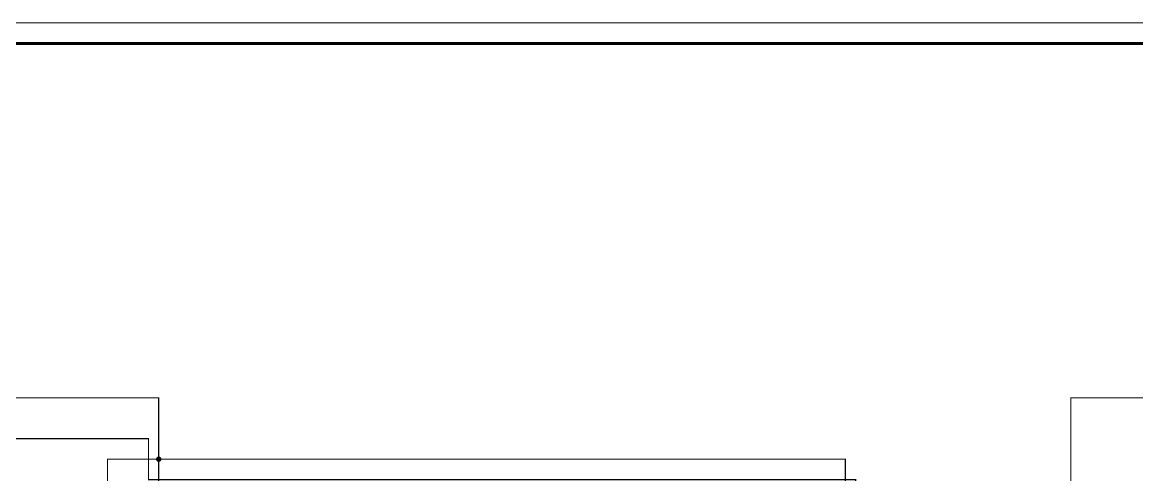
# Model space of a CAD drawing. Header units: millimetres. Extents: x 0 to 841, y 0 to 594.
# Drawn here: x 271.7 to 543.6, y 483.7 to 594.1 of the extents above; entities that cross this region are included whole.
import ezdxf

# ---------------------------------------------------------------- set-up
doc = ezdxf.new("R2010")
doc.units = ezdxf.units.MM
doc.layers.add('Sheet', color=255, linetype='Continuous')

msp = doc.modelspace()

# ---------------------------------------------------------------- linework, layer by layer
at = {"layer": 'Sheet'}
for points, const_width in [([(0.04, 594), (841, 594)], 0.3), ([(20.03, 588.97), (836.01, 588.97)], 0.749), ([(250.02, 502.48), (305.02, 502.48), (305.02, 487.5), (472.51, 487.5), (472.51, 379.99), (455.02, 379.99)], 0.3), ([(560.01, 502.48), (527.51, 502.48), (527.51, 369.99), (455.02, 369.99)], 0.3), ([(250.02, 492.48), (302.51, 492.48), (302.51, 482.49), (475.01, 482.49), (475.01, 375), (455.02, 375)], 0.3), ([(250.01, 404.99), (292.51, 404.99), (292.51, 487.5), (305.01, 487.5)], 0.3), ([(304.51, 487.5), (304.51, 487.52), (304.51, 487.55), (304.52, 487.58), (304.52, 487.6), (304.52, 487.62), (304.53, 487.64), (304.54, 487.68), (304.55, 487.7), (304.55, 487.72), (304.56, 487.75), (304.57, 487.76), (304.6, 487.78), (304.61, 487.8), (304.62, 487.82), (304.64, 487.84), (304.65, 487.86), (304.67, 487.87), (304.69, 487.89), (304.71, 487.9), (304.73, 487.91), (304.75, 487.94), (304.76, 487.95), (304.79, 487.96), (304.81, 487.96), (304.83, 487.97), (304.86, 487.98), (304.89, 487.99), (304.91, 487.99), (304.93, 487.99), (304.95, 488), (304.99, 488), (305.01, 488)], 0.3), ([(304.51, 487.5), (304.51, 487.52), (304.51, 487.55), (304.52, 487.58), (304.52, 487.6), (304.52, 487.62), (304.53, 487.64), (304.54, 487.68), (304.55, 487.7), (304.55, 487.72), (304.56, 487.75), (304.57, 487.76), (304.6, 487.78), (304.61, 487.8), (304.62, 487.82), (304.64, 487.84), (304.65, 487.86), (304.67, 487.87), (304.69, 487.89), (304.71, 487.9), (304.73, 487.91), (304.75, 487.94), (304.76, 487.95), (304.79, 487.96), (304.81, 487.96), (304.83, 487.97), (304.86, 487.98), (304.89, 487.99), (304.91, 487.99), (304.93, 487.99), (304.95, 488), (304.99, 488), (305.01, 488)], 0.3), ([(304.51, 487.5), (304.51, 487.52), (304.51, 487.55), (304.52, 487.58), (304.52, 487.6), (304.52, 487.62), (304.53, 487.64), (304.54, 487.68), (304.55, 487.7), (304.55, 487.72), (304.56, 487.75), (304.57, 487.76), (304.6, 487.78), (304.61, 487.8), (304.62, 487.82), (304.64, 487.84), (304.65, 487.86), (304.67, 487.87), (304.69, 487.89), (304.71, 487.9), (304.73, 487.91), (304.75, 487.94), (304.76, 487.95), (304.79, 487.96), (304.81, 487.96), (304.83, 487.97), (304.86, 487.98), (304.89, 487.99), (304.91, 487.99), (304.93, 487.99), (304.95, 488), (304.99, 488), (305.01, 488)], 0.3), ([(304.51, 487.5), (304.51, 487.52), (304.51, 487.55), (304.52, 487.58), (304.52, 487.6), (304.52, 487.62), (304.53, 487.64), (304.54, 487.68), (304.55, 487.7), (304.55, 487.72), (304.56, 487.75), (304.57, 487.76), (304.6, 487.78), (304.61, 487.8), (304.62, 487.82), (304.64, 487.84), (304.65, 487.86), (304.67, 487.87), (304.69, 487.89), (304.71, 487.9), (304.73, 487.91), (304.75, 487.94), (304.76, 487.95), (304.79, 487.96), (304.81, 487.96), (304.83, 487.97), (304.86, 487.98), (304.89, 487.99), (304.91, 487.99), (304.93, 487.99), (304.95, 488), (304.99, 488), (305.01, 488)], 0.3), ([(304.51, 487.5), (304.51, 487.52), (304.51, 487.55), (304.52, 487.58), (304.52, 487.6), (304.52, 487.62), (304.53, 487.64), (304.54, 487.68), (304.55, 487.7), (304.55, 487.72), (304.56, 487.75), (304.57, 487.76), (304.6, 487.78), (304.61, 487.8), (304.62, 487.82), (304.64, 487.84), (304.65, 487.86), (304.67, 487.87), (304.69, 487.89), (304.71, 487.9), (304.73, 487.91), (304.75, 487.94), (304.76, 487.95), (304.79, 487.96), (304.81, 487.96), (304.83, 487.97), (304.86, 487.98), (304.89, 487.99), (304.91, 487.99), (304.93, 487.99), (304.95, 488), (304.99, 488), (305.01, 488)], 0.3), ([(304.51, 487.5), (304.51, 487.52), (304.51, 487.55), (304.52, 487.58), (304.52, 487.6), (304.52, 487.62), (304.53, 487.64), (304.54, 487.68), (304.55, 487.7), (304.55, 487.72), (304.56, 487.75), (304.57, 487.76), (304.6, 487.78), (304.61, 487.8), (304.62, 487.82), (304.64, 487.84), (304.65, 487.86), (304.67, 487.87), (304.69, 487.89), (304.71, 487.9), (304.73, 487.91), (304.75, 487.94), (304.76, 487.95), (304.79, 487.96), (304.81, 487.96), (304.83, 487.97), (304.86, 487.98), (304.89, 487.99), (304.91, 487.99), (304.93, 487.99), (304.95, 488), (304.99, 488), (305.01, 488)], 0.3), ([(305.01, 486.98), (304.99, 486.98), (304.95, 486.98), (304.93, 486.99), (304.91, 486.99), (304.89, 486.99), (304.86, 487), (304.83, 487.02), (304.81, 487.03), (304.79, 487.04), (304.76, 487.05), (304.75, 487.06), (304.73, 487.07), (304.71, 487.08), (304.69, 487.11), (304.67, 487.12), (304.65, 487.14), (304.64, 487.15), (304.62, 487.17), (304.61, 487.2), (304.6, 487.21), (304.57, 487.23), (304.56, 487.25), (304.55, 487.27), (304.55, 487.3), (304.54, 487.32), (304.53, 487.34), (304.52, 487.38), (304.52, 487.4), (304.52, 487.42), (304.51, 487.44), (304.51, 487.48), (304.51, 487.5)], 0.3), ([(304.51, 487.5), (304.51, 487.5)], 0.3), ([(305.01, 486.98), (304.99, 486.98), (304.95, 486.98), (304.93, 486.99), (304.91, 486.99), (304.89, 486.99), (304.86, 487), (304.83, 487.02), (304.81, 487.03), (304.79, 487.04), (304.76, 487.05), (304.75, 487.06), (304.73, 487.07), (304.71, 487.08), (304.69, 487.11), (304.67, 487.12), (304.65, 487.14), (304.64, 487.15), (304.62, 487.17), (304.61, 487.2), (304.6, 487.21), (304.57, 487.23), (304.56, 487.25), (304.55, 487.27), (304.55, 487.3), (304.54, 487.32), (304.53, 487.34), (304.52, 487.38), (304.52, 487.4), (304.52, 487.42), (304.51, 487.44), (304.51, 487.48), (304.51, 487.5)], 0.3), ([(304.51, 487.5), (304.51, 487.5)], 0.3), ([(305.01, 486.98), (304.99, 486.98), (304.95, 486.98), (304.93, 486.99), (304.91, 486.99), (304.89, 486.99), (304.86, 487), (304.83, 487.02), (304.81, 487.03), (304.79, 487.04), (304.76, 487.05), (304.75, 487.06), (304.73, 487.07), (304.71, 487.08), (304.69, 487.11), (304.67, 487.12), (304.65, 487.14), (304.64, 487.15), (304.62, 487.17), (304.61, 487.2), (304.6, 487.21), (304.57, 487.23), (304.56, 487.25), (304.55, 487.27), (304.55, 487.3), (304.54, 487.32), (304.53, 487.34), (304.52, 487.38), (304.52, 487.4), (304.52, 487.42), (304.51, 487.44), (304.51, 487.48), (304.51, 487.5)], 0.3), ([(304.51, 487.5), (304.51, 487.5)], 0.3), ([(305.01, 486.98), (304.99, 486.98), (304.95, 486.98), (304.93, 486.99), (304.91, 486.99), (304.89, 486.99), (304.86, 487), (304.83, 487.02), (304.81, 487.03), (304.79, 487.04), (304.76, 487.05), (304.75, 487.06), (304.73, 487.07), (304.71, 487.08), (304.69, 487.11), (304.67, 487.12), (304.65, 487.14), (304.64, 487.15), (304.62, 487.17), (304.61, 487.2), (304.6, 487.21), (304.57, 487.23), (304.56, 487.25), (304.55, 487.27), (304.55, 487.3), (304.54, 487.32), (304.53, 487.34), (304.52, 487.38), (304.52, 487.4), (304.52, 487.42), (304.51, 487.44), (304.51, 487.48), (304.51, 487.5)], 0.3), ([(304.51, 487.5), (304.51, 487.5)], 0.3), ([(305.01, 486.98), (304.99, 486.98), (304.95, 486.98), (304.93, 486.99), (304.91, 486.99), (304.89, 486.99), (304.86, 487), (304.83, 487.02), (304.81, 487.03), (304.79, 487.04), (304.76, 487.05), (304.75, 487.06), (304.73, 487.07), (304.71, 487.08), (304.69, 487.11), (304.67, 487.12), (304.65, 487.14), (304.64, 487.15), (304.62, 487.17), (304.61, 487.2), (304.6, 487.21), (304.57, 487.23), (304.56, 487.25), (304.55, 487.27), (304.55, 487.3), (304.54, 487.32), (304.53, 487.34), (304.52, 487.38), (304.52, 487.4), (304.52, 487.42), (304.51, 487.44), (304.51, 487.48), (304.51, 487.5)], 0.3), ([(304.51, 487.5), (304.51, 487.5)], 0.3), ([(305.01, 486.98), (304.99, 486.98), (304.95, 486.98), (304.93, 486.99), (304.91, 486.99), (304.89, 486.99), (304.86, 487), (304.83, 487.02), (304.81, 487.03), (304.79, 487.04), (304.76, 487.05), (304.75, 487.06), (304.73, 487.07), (304.71, 487.08), (304.69, 487.11), (304.67, 487.12), (304.65, 487.14), (304.64, 487.15), (304.62, 487.17), (304.61, 487.2), (304.6, 487.21), (304.57, 487.23), (304.56, 487.25), (304.55, 487.27), (304.55, 487.3), (304.54, 487.32), (304.53, 487.34), (304.52, 487.38), (304.52, 487.4), (304.52, 487.42), (304.51, 487.44), (304.51, 487.48), (304.51, 487.5)], 0.3), ([(304.51, 487.5), (304.51, 487.5)], 0.3), ([(304.51, 487.5), (304.51, 487.52), (304.51, 487.55), (304.52, 487.58), (304.52, 487.6), (304.52, 487.62), (304.53, 487.64), (304.54, 487.68), (304.55, 487.7), (304.55, 487.72), (304.56, 487.75), (304.57, 487.76), (304.6, 487.78), (304.61, 487.8), (304.62, 487.82), (304.64, 487.84), (304.65, 487.86), (304.67, 487.87), (304.69, 487.89), (304.71, 487.9), (304.73, 487.91), (304.75, 487.94), (304.76, 487.95), (304.79, 487.96), (304.81, 487.96), (304.83, 487.97), (304.86, 487.98), (304.89, 487.99), (304.91, 487.99), (304.93, 487.99), (304.95, 488), (304.99, 488), (305.01, 488)], 0.0991), ([(304.51, 487.5), (304.51, 487.52), (304.51, 487.55), (304.52, 487.58), (304.52, 487.6), (304.52, 487.62), (304.53, 487.64), (304.54, 487.68), (304.55, 487.7), (304.55, 487.72), (304.56, 487.75), (304.57, 487.76), (304.6, 487.78), (304.61, 487.8), (304.62, 487.82), (304.64, 487.84), (304.65, 487.86), (304.67, 487.87), (304.69, 487.89), (304.71, 487.9), (304.73, 487.91), (304.75, 487.94), (304.76, 487.95), (304.79, 487.96), (304.81, 487.96), (304.83, 487.97), (304.86, 487.98), (304.89, 487.99), (304.91, 487.99), (304.93, 487.99), (304.95, 488), (304.99, 488), (305.01, 488)], 0.0991), ([(304.51, 487.5), (304.51, 487.52), (304.51, 487.55), (304.52, 487.58), (304.52, 487.6), (304.52, 487.62), (304.53, 487.64), (304.54, 487.68), (304.55, 487.7), (304.55, 487.72), (304.56, 487.75), (304.57, 487.76), (304.6, 487.78), (304.61, 487.8), (304.62, 487.82), (304.64, 487.84), (304.65, 487.86), (304.67, 487.87), (304.69, 487.89), (304.71, 487.9), (304.73, 487.91), (304.75, 487.94), (304.76, 487.95), (304.79, 487.96), (304.81, 487.96), (304.83, 487.97), (304.86, 487.98), (304.89, 487.99), (304.91, 487.99), (304.93, 487.99), (304.95, 488), (304.99, 488), (305.01, 488)], 0.0991), ([(304.51, 487.5), (304.51, 487.52), (304.51, 487.55), (304.52, 487.58), (304.52, 487.6), (304.52, 487.62), (304.53, 487.64), (304.54, 487.68), (304.55, 487.7), (304.55, 487.72), (304.56, 487.75), (304.57, 487.76), (304.6, 487.78), (304.61, 487.8), (304.62, 487.82), (304.64, 487.84), (304.65, 487.86), (304.67, 487.87), (304.69, 487.89), (304.71, 487.9), (304.73, 487.91), (304.75, 487.94), (304.76, 487.95), (304.79, 487.96), (304.81, 487.96), (304.83, 487.97), (304.86, 487.98), (304.89, 487.99), (304.91, 487.99), (304.93, 487.99), (304.95, 488), (304.99, 488), (305.01, 488)], 0.0991), ([(304.51, 487.5), (304.51, 487.52), (304.51, 487.55), (304.52, 487.58), (304.52, 487.6), (304.52, 487.62), (304.53, 487.64), (304.54, 487.68), (304.55, 487.7), (304.55, 487.72), (304.56, 487.75), (304.57, 487.76), (304.6, 487.78), (304.61, 487.8), (304.62, 487.82), (304.64, 487.84), (304.65, 487.86), (304.67, 487.87), (304.69, 487.89), (304.71, 487.9), (304.73, 487.91), (304.75, 487.94), (304.76, 487.95), (304.79, 487.96), (304.81, 487.96), (304.83, 487.97), (304.86, 487.98), (304.89, 487.99), (304.91, 487.99), (304.93, 487.99), (304.95, 488), (304.99, 488), (305.01, 488)], 0.0991), ([(304.51, 487.5), (304.51, 487.52), (304.51, 487.55), (304.52, 487.58), (304.52, 487.6), (304.52, 487.62), (304.53, 487.64), (304.54, 487.68), (304.55, 487.7), (304.55, 487.72), (304.56, 487.75), (304.57, 487.76), (304.6, 487.78), (304.61, 487.8), (304.62, 487.82), (304.64, 487.84), (304.65, 487.86), (304.67, 487.87), (304.69, 487.89), (304.71, 487.9), (304.73, 487.91), (304.75, 487.94), (304.76, 487.95), (304.79, 487.96), (304.81, 487.96), (304.83, 487.97), (304.86, 487.98), (304.89, 487.99), (304.91, 487.99), (304.93, 487.99), (304.95, 488), (304.99, 488), (305.01, 488)], 0.0991), ([(305.01, 486.98), (304.99, 486.98), (304.95, 486.98), (304.93, 486.99), (304.91, 486.99), (304.89, 486.99), (304.86, 487), (304.83, 487.02), (304.81, 487.03), (304.79, 487.04), (304.76, 487.05), (304.75, 487.06), (304.73, 487.07), (304.71, 487.08), (304.69, 487.11), (304.67, 487.12), (304.65, 487.14), (304.64, 487.15), (304.62, 487.17), (304.61, 487.2), (304.6, 487.21), (304.57, 487.23), (304.56, 487.25), (304.55, 487.27), (304.55, 487.3), (304.54, 487.32), (304.53, 487.34), (304.52, 487.38), (304.52, 487.4), (304.52, 487.42), (304.51, 487.44), (304.51, 487.48), (304.51, 487.5)], 0.0991), ([(304.51, 487.5), (304.51, 487.5)], 0.0991), ([(305.01, 486.98), (304.99, 486.98), (304.95, 486.98), (304.93, 486.99), (304.91, 486.99), (304.89, 486.99), (304.86, 487), (304.83, 487.02), (304.81, 487.03), (304.79, 487.04), (304.76, 487.05), (304.75, 487.06), (304.73, 487.07), (304.71, 487.08), (304.69, 487.11), (304.67, 487.12), (304.65, 487.14), (304.64, 487.15), (304.62, 487.17), (304.61, 487.2), (304.6, 487.21), (304.57, 487.23), (304.56, 487.25), (304.55, 487.27), (304.55, 487.3), (304.54, 487.32), (304.53, 487.34), (304.52, 487.38), (304.52, 487.4), (304.52, 487.42), (304.51, 487.44), (304.51, 487.48), (304.51, 487.5)], 0.0991), ([(304.51, 487.5), (304.51, 487.5)], 0.0991), ([(305.01, 486.98), (304.99, 486.98), (304.95, 486.98), (304.93, 486.99), (304.91, 486.99), (304.89, 486.99), (304.86, 487), (304.83, 487.02), (304.81, 487.03), (304.79, 487.04), (304.76, 487.05), (304.75, 487.06), (304.73, 487.07), (304.71, 487.08), (304.69, 487.11), (304.67, 487.12), (304.65, 487.14), (304.64, 487.15), (304.62, 487.17), (304.61, 487.2), (304.6, 487.21), (304.57, 487.23), (304.56, 487.25), (304.55, 487.27), (304.55, 487.3), (304.54, 487.32), (304.53, 487.34), (304.52, 487.38), (304.52, 487.4), (304.52, 487.42), (304.51, 487.44), (304.51, 487.48), (304.51, 487.5)], 0.0991), ([(304.51, 487.5), (304.51, 487.5)], 0.0991), ([(305.01, 486.98), (304.99, 486.98), (304.95, 486.98), (304.93, 486.99), (304.91, 486.99), (304.89, 486.99), (304.86, 487), (304.83, 487.02), (304.81, 487.03), (304.79, 487.04), (304.76, 487.05), (304.75, 487.06), (304.73, 487.07), (304.71, 487.08), (304.69, 487.11), (304.67, 487.12), (304.65, 487.14), (304.64, 487.15), (304.62, 487.17), (304.61, 487.2), (304.6, 487.21), (304.57, 487.23), (304.56, 487.25), (304.55, 487.27), (304.55, 487.3), (304.54, 487.32), (304.53, 487.34), (304.52, 487.38), (304.52, 487.4), (304.52, 487.42), (304.51, 487.44), (304.51, 487.48), (304.51, 487.5)], 0.0991), ([(304.51, 487.5), (304.51, 487.5)], 0.0991), ([(305.01, 486.98), (304.99, 486.98), (304.95, 486.98), (304.93, 486.99), (304.91, 486.99), (304.89, 486.99), (304.86, 487), (304.83, 487.02), (304.81, 487.03), (304.79, 487.04), (304.76, 487.05), (304.75, 487.06), (304.73, 487.07), (304.71, 487.08), (304.69, 487.11), (304.67, 487.12), (304.65, 487.14), (304.64, 487.15), (304.62, 487.17), (304.61, 487.2), (304.6, 487.21), (304.57, 487.23), (304.56, 487.25), (304.55, 487.27), (304.55, 487.3), (304.54, 487.32), (304.53, 487.34), (304.52, 487.38), (304.52, 487.4), (304.52, 487.42), (304.51, 487.44), (304.51, 487.48), (304.51, 487.5)], 0.0991), ([(304.51, 487.5), (304.51, 487.5)], 0.0991), ([(305.01, 486.98), (304.99, 486.98), (304.95, 486.98), (304.93, 486.99), (304.91, 486.99), (304.89, 486.99), (304.86, 487), (304.83, 487.02), (304.81, 487.03), (304.79, 487.04), (304.76, 487.05), (304.75, 487.06), (304.73, 487.07), (304.71, 487.08), (304.69, 487.11), (304.67, 487.12), (304.65, 487.14), (304.64, 487.15), (304.62, 487.17), (304.61, 487.2), (304.6, 487.21), (304.57, 487.23), (304.56, 487.25), (304.55, 487.27), (304.55, 487.3), (304.54, 487.32), (304.53, 487.34), (304.52, 487.38), (304.52, 487.4), (304.52, 487.42), (304.51, 487.44), (304.51, 487.48), (304.51, 487.5)], 0.0991), ([(304.51, 487.5), (304.51, 487.5)], 0.0991), ([(305.01, 488), (305.01, 488)], 0.3), ([(305.01, 488), (305.03, 488), (305.07, 488), (305.09, 487.99), (305.11, 487.99), (305.13, 487.99), (305.16, 487.98), (305.19, 487.97), (305.21, 487.96), (305.24, 487.96), (305.26, 487.95), (305.27, 487.94), (305.29, 487.91), (305.31, 487.9), (305.34, 487.89), (305.35, 487.87), (305.37, 487.86), (305.38, 487.84), (305.4, 487.82), (305.41, 487.8), (305.43, 487.78), (305.45, 487.76), (305.46, 487.75), (305.47, 487.72), (305.47, 487.7), (305.48, 487.68), (305.49, 487.64), (305.5, 487.62), (305.5, 487.6), (305.5, 487.58), (305.52, 487.55), (305.52, 487.52), (305.52, 487.5)], 0.3), ([(305.01, 488), (305.01, 488)], 0.3), ([(305.01, 488), (305.03, 488), (305.07, 488), (305.09, 487.99), (305.11, 487.99), (305.13, 487.99), (305.16, 487.98), (305.19, 487.97), (305.21, 487.96), (305.24, 487.96), (305.26, 487.95), (305.27, 487.94), (305.29, 487.91), (305.31, 487.9), (305.34, 487.89), (305.35, 487.87), (305.37, 487.86), (305.38, 487.84), (305.4, 487.82), (305.41, 487.8), (305.43, 487.78), (305.45, 487.76), (305.46, 487.75), (305.47, 487.72), (305.47, 487.7), (305.48, 487.68), (305.49, 487.64), (305.5, 487.62), (305.5, 487.6), (305.5, 487.58), (305.52, 487.55), (305.52, 487.52), (305.52, 487.5)], 0.3), ([(305.01, 488), (305.01, 488)], 0.3), ([(305.01, 488), (305.03, 488), (305.07, 488), (305.09, 487.99), (305.11, 487.99), (305.13, 487.99), (305.16, 487.98), (305.19, 487.97), (305.21, 487.96), (305.24, 487.96), (305.26, 487.95), (305.27, 487.94), (305.29, 487.91), (305.31, 487.9), (305.34, 487.89), (305.35, 487.87), (305.37, 487.86), (305.38, 487.84), (305.4, 487.82), (305.41, 487.8), (305.43, 487.78), (305.45, 487.76), (305.46, 487.75), (305.47, 487.72), (305.47, 487.7), (305.48, 487.68), (305.49, 487.64), (305.5, 487.62), (305.5, 487.6), (305.5, 487.58), (305.52, 487.55), (305.52, 487.52), (305.52, 487.5)], 0.3), ([(305.01, 488), (305.01, 488)], 0.3), ([(305.01, 488), (305.03, 488), (305.07, 488), (305.09, 487.99), (305.11, 487.99), (305.13, 487.99), (305.16, 487.98), (305.19, 487.97), (305.21, 487.96), (305.24, 487.96), (305.26, 487.95), (305.27, 487.94), (305.29, 487.91), (305.31, 487.9), (305.34, 487.89), (305.35, 487.87), (305.37, 487.86), (305.38, 487.84), (305.4, 487.82), (305.41, 487.8), (305.43, 487.78), (305.45, 487.76), (305.46, 487.75), (305.47, 487.72), (305.47, 487.7), (305.48, 487.68), (305.49, 487.64), (305.5, 487.62), (305.5, 487.6), (305.5, 487.58), (305.52, 487.55), (305.52, 487.52), (305.52, 487.5)], 0.3), ([(305.01, 488), (305.01, 488)], 0.3), ([(305.01, 488), (305.03, 488), (305.07, 488), (305.09, 487.99), (305.11, 487.99), (305.13, 487.99), (305.16, 487.98), (305.19, 487.97), (305.21, 487.96), (305.24, 487.96), (305.26, 487.95), (305.27, 487.94), (305.29, 487.91), (305.31, 487.9), (305.34, 487.89), (305.35, 487.87), (305.37, 487.86), (305.38, 487.84), (305.4, 487.82), (305.41, 487.8), (305.43, 487.78), (305.45, 487.76), (305.46, 487.75), (305.47, 487.72), (305.47, 487.7), (305.48, 487.68), (305.49, 487.64), (305.5, 487.62), (305.5, 487.6), (305.5, 487.58), (305.52, 487.55), (305.52, 487.52), (305.52, 487.5)], 0.3), ([(305.01, 488), (305.01, 488)], 0.3), ([(305.01, 488), (305.03, 488), (305.07, 488), (305.09, 487.99), (305.11, 487.99), (305.13, 487.99), (305.16, 487.98), (305.19, 487.97), (305.21, 487.96), (305.24, 487.96), (305.26, 487.95), (305.27, 487.94), (305.29, 487.91), (305.31, 487.9), (305.34, 487.89), (305.35, 487.87), (305.37, 487.86), (305.38, 487.84), (305.4, 487.82), (305.41, 487.8), (305.43, 487.78), (305.45, 487.76), (305.46, 487.75), (305.47, 487.72), (305.47, 487.7), (305.48, 487.68), (305.49, 487.64), (305.5, 487.62), (305.5, 487.6), (305.5, 487.58), (305.52, 487.55), (305.52, 487.52), (305.52, 487.5)], 0.3), ([(305.52, 487.5), (305.52, 487.48), (305.52, 487.44), (305.5, 487.42), (305.5, 487.4), (305.5, 487.38), (305.49, 487.34), (305.48, 487.32), (305.47, 487.3), (305.47, 487.27), (305.46, 487.25), (305.45, 487.23), (305.43, 487.21), (305.41, 487.2), (305.4, 487.17), (305.38, 487.15), (305.37, 487.14), (305.35, 487.12), (305.34, 487.11), (305.31, 487.08), (305.29, 487.07), (305.27, 487.06), (305.26, 487.05), (305.24, 487.04), (305.21, 487.03), (305.19, 487.02), (305.16, 487), (305.13, 486.99), (305.11, 486.99), (305.09, 486.99), (305.07, 486.98), (305.03, 486.98), (305.01, 486.98)], 0.3), ([(305.52, 487.5), (305.52, 487.48), (305.52, 487.44), (305.5, 487.42), (305.5, 487.4), (305.5, 487.38), (305.49, 487.34), (305.48, 487.32), (305.47, 487.3), (305.47, 487.27), (305.46, 487.25), (305.45, 487.23), (305.43, 487.21), (305.41, 487.2), (305.4, 487.17), (305.38, 487.15), (305.37, 487.14), (305.35, 487.12), (305.34, 487.11), (305.31, 487.08), (305.29, 487.07), (305.27, 487.06), (305.26, 487.05), (305.24, 487.04), (305.21, 487.03), (305.19, 487.02), (305.16, 487), (305.13, 486.99), (305.11, 486.99), (305.09, 486.99), (305.07, 486.98), (305.03, 486.98), (305.01, 486.98)], 0.3), ([(305.52, 487.5), (305.52, 487.48), (305.52, 487.44), (305.5, 487.42), (305.5, 487.4), (305.5, 487.38), (305.49, 487.34), (305.48, 487.32), (305.47, 487.3), (305.47, 487.27), (305.46, 487.25), (305.45, 487.23), (305.43, 487.21), (305.41, 487.2), (305.4, 487.17), (305.38, 487.15), (305.37, 487.14), (305.35, 487.12), (305.34, 487.11), (305.31, 487.08), (305.29, 487.07), (305.27, 487.06), (305.26, 487.05), (305.24, 487.04), (305.21, 487.03), (305.19, 487.02), (305.16, 487), (305.13, 486.99), (305.11, 486.99), (305.09, 486.99), (305.07, 486.98), (305.03, 486.98), (305.01, 486.98)], 0.3), ([(305.52, 487.5), (305.52, 487.48), (305.52, 487.44), (305.5, 487.42), (305.5, 487.4), (305.5, 487.38), (305.49, 487.34), (305.48, 487.32), (305.47, 487.3), (305.47, 487.27), (305.46, 487.25), (305.45, 487.23), (305.43, 487.21), (305.41, 487.2), (305.4, 487.17), (305.38, 487.15), (305.37, 487.14), (305.35, 487.12), (305.34, 487.11), (305.31, 487.08), (305.29, 487.07), (305.27, 487.06), (305.26, 487.05), (305.24, 487.04), (305.21, 487.03), (305.19, 487.02), (305.16, 487), (305.13, 486.99), (305.11, 486.99), (305.09, 486.99), (305.07, 486.98), (305.03, 486.98), (305.01, 486.98)], 0.3), ([(305.52, 487.5), (305.52, 487.48), (305.52, 487.44), (305.5, 487.42), (305.5, 487.4), (305.5, 487.38), (305.49, 487.34), (305.48, 487.32), (305.47, 487.3), (305.47, 487.27), (305.46, 487.25), (305.45, 487.23), (305.43, 487.21), (305.41, 487.2), (305.4, 487.17), (305.38, 487.15), (305.37, 487.14), (305.35, 487.12), (305.34, 487.11), (305.31, 487.08), (305.29, 487.07), (305.27, 487.06), (305.26, 487.05), (305.24, 487.04), (305.21, 487.03), (305.19, 487.02), (305.16, 487), (305.13, 486.99), (305.11, 486.99), (305.09, 486.99), (305.07, 486.98), (305.03, 486.98), (305.01, 486.98)], 0.3), ([(305.52, 487.5), (305.52, 487.48), (305.52, 487.44), (305.5, 487.42), (305.5, 487.4), (305.5, 487.38), (305.49, 487.34), (305.48, 487.32), (305.47, 487.3), (305.47, 487.27), (305.46, 487.25), (305.45, 487.23), (305.43, 487.21), (305.41, 487.2), (305.4, 487.17), (305.38, 487.15), (305.37, 487.14), (305.35, 487.12), (305.34, 487.11), (305.31, 487.08), (305.29, 487.07), (305.27, 487.06), (305.26, 487.05), (305.24, 487.04), (305.21, 487.03), (305.19, 487.02), (305.16, 487), (305.13, 486.99), (305.11, 486.99), (305.09, 486.99), (305.07, 486.98), (305.03, 486.98), (305.01, 486.98)], 0.3), ([(405, 194.99), (305.02, 194.99), (305.02, 487.5)], 0.3), ([(305.01, 488), (305.01, 488)], 0.0991), ([(305.01, 488), (305.03, 488), (305.07, 488), (305.09, 487.99), (305.11, 487.99), (305.13, 487.99), (305.16, 487.98), (305.19, 487.97), (305.21, 487.96), (305.24, 487.96), (305.26, 487.95), (305.27, 487.94), (305.29, 487.91), (305.31, 487.9), (305.34, 487.89), (305.35, 487.87), (305.37, 487.86), (305.38, 487.84), (305.4, 487.82), (305.41, 487.8), (305.43, 487.78), (305.45, 487.76), (305.46, 487.75), (305.47, 487.72), (305.47, 487.7), (305.48, 487.68), (305.49, 487.64), (305.5, 487.62), (305.5, 487.6), (305.5, 487.58), (305.52, 487.55), (305.52, 487.52), (305.52, 487.5)], 0.0991), ([(305.01, 488), (305.01, 488)], 0.0991), ([(305.01, 488), (305.03, 488), (305.07, 488), (305.09, 487.99), (305.11, 487.99), (305.13, 487.99), (305.16, 487.98), (305.19, 487.97), (305.21, 487.96), (305.24, 487.96), (305.26, 487.95), (305.27, 487.94), (305.29, 487.91), (305.31, 487.9), (305.34, 487.89), (305.35, 487.87), (305.37, 487.86), (305.38, 487.84), (305.4, 487.82), (305.41, 487.8), (305.43, 487.78), (305.45, 487.76), (305.46, 487.75), (305.47, 487.72), (305.47, 487.7), (305.48, 487.68), (305.49, 487.64), (305.5, 487.62), (305.5, 487.6), (305.5, 487.58), (305.52, 487.55), (305.52, 487.52), (305.52, 487.5)], 0.0991), ([(305.01, 488), (305.01, 488)], 0.0991), ([(305.01, 488), (305.03, 488), (305.07, 488), (305.09, 487.99), (305.11, 487.99), (305.13, 487.99), (305.16, 487.98), (305.19, 487.97), (305.21, 487.96), (305.24, 487.96), (305.26, 487.95), (305.27, 487.94), (305.29, 487.91), (305.31, 487.9), (305.34, 487.89), (305.35, 487.87), (305.37, 487.86), (305.38, 487.84), (305.4, 487.82), (305.41, 487.8), (305.43, 487.78), (305.45, 487.76), (305.46, 487.75), (305.47, 487.72), (305.47, 487.7), (305.48, 487.68), (305.49, 487.64), (305.5, 487.62), (305.5, 487.6), (305.5, 487.58), (305.52, 487.55), (305.52, 487.52), (305.52, 487.5)], 0.0991), ([(305.01, 488), (305.01, 488)], 0.0991), ([(305.01, 488), (305.03, 488), (305.07, 488), (305.09, 487.99), (305.11, 487.99), (305.13, 487.99), (305.16, 487.98), (305.19, 487.97), (305.21, 487.96), (305.24, 487.96), (305.26, 487.95), (305.27, 487.94), (305.29, 487.91), (305.31, 487.9), (305.34, 487.89), (305.35, 487.87), (305.37, 487.86), (305.38, 487.84), (305.4, 487.82), (305.41, 487.8), (305.43, 487.78), (305.45, 487.76), (305.46, 487.75), (305.47, 487.72), (305.47, 487.7), (305.48, 487.68), (305.49, 487.64), (305.5, 487.62), (305.5, 487.6), (305.5, 487.58), (305.52, 487.55), (305.52, 487.52), (305.52, 487.5)], 0.0991), ([(305.01, 488), (305.01, 488)], 0.0991), ([(305.01, 488), (305.03, 488), (305.07, 488), (305.09, 487.99), (305.11, 487.99), (305.13, 487.99), (305.16, 487.98), (305.19, 487.97), (305.21, 487.96), (305.24, 487.96), (305.26, 487.95), (305.27, 487.94), (305.29, 487.91), (305.31, 487.9), (305.34, 487.89), (305.35, 487.87), (305.37, 487.86), (305.38, 487.84), (305.4, 487.82), (305.41, 487.8), (305.43, 487.78), (305.45, 487.76), (305.46, 487.75), (305.47, 487.72), (305.47, 487.7), (305.48, 487.68), (305.49, 487.64), (305.5, 487.62), (305.5, 487.6), (305.5, 487.58), (305.52, 487.55), (305.52, 487.52), (305.52, 487.5)], 0.0991), ([(305.01, 488), (305.01, 488)], 0.0991), ([(305.01, 488), (305.03, 488), (305.07, 488), (305.09, 487.99), (305.11, 487.99), (305.13, 487.99), (305.16, 487.98), (305.19, 487.97), (305.21, 487.96), (305.24, 487.96), (305.26, 487.95), (305.27, 487.94), (305.29, 487.91), (305.31, 487.9), (305.34, 487.89), (305.35, 487.87), (305.37, 487.86), (305.38, 487.84), (305.4, 487.82), (305.41, 487.8), (305.43, 487.78), (305.45, 487.76), (305.46, 487.75), (305.47, 487.72), (305.47, 487.7), (305.48, 487.68), (305.49, 487.64), (305.5, 487.62), (305.5, 487.6), (305.5, 487.58), (305.52, 487.55), (305.52, 487.52), (305.52, 487.5)], 0.0991), ([(305.52, 487.5), (305.52, 487.48), (305.52, 487.44), (305.5, 487.42), (305.5, 487.4), (305.5, 487.38), (305.49, 487.34), (305.48, 487.32), (305.47, 487.3), (305.47, 487.27), (305.46, 487.25), (305.45, 487.23), (305.43, 487.21), (305.41, 487.2), (305.4, 487.17), (305.38, 487.15), (305.37, 487.14), (305.35, 487.12), (305.34, 487.11), (305.31, 487.08), (305.29, 487.07), (305.27, 487.06), (305.26, 487.05), (305.24, 487.04), (305.21, 487.03), (305.19, 487.02), (305.16, 487), (305.13, 486.99), (305.11, 486.99), (305.09, 486.99), (305.07, 486.98), (305.03, 486.98), (305.01, 486.98)], 0.0991), ([(305.52, 487.5), (305.52, 487.48), (305.52, 487.44), (305.5, 487.42), (305.5, 487.4), (305.5, 487.38), (305.49, 487.34), (305.48, 487.32), (305.47, 487.3), (305.47, 487.27), (305.46, 487.25), (305.45, 487.23), (305.43, 487.21), (305.41, 487.2), (305.4, 487.17), (305.38, 487.15), (305.37, 487.14), (305.35, 487.12), (305.34, 487.11), (305.31, 487.08), (305.29, 487.07), (305.27, 487.06), (305.26, 487.05), (305.24, 487.04), (305.21, 487.03), (305.19, 487.02), (305.16, 487), (305.13, 486.99), (305.11, 486.99), (305.09, 486.99), (305.07, 486.98), (305.03, 486.98), (305.01, 486.98)], 0.0991), ([(305.52, 487.5), (305.52, 487.48), (305.52, 487.44), (305.5, 487.42), (305.5, 487.4), (305.5, 487.38), (305.49, 487.34), (305.48, 487.32), (305.47, 487.3), (305.47, 487.27), (305.46, 487.25), (305.45, 487.23), (305.43, 487.21), (305.41, 487.2), (305.4, 487.17), (305.38, 487.15), (305.37, 487.14), (305.35, 487.12), (305.34, 487.11), (305.31, 487.08), (305.29, 487.07), (305.27, 487.06), (305.26, 487.05), (305.24, 487.04), (305.21, 487.03), (305.19, 487.02), (305.16, 487), (305.13, 486.99), (305.11, 486.99), (305.09, 486.99), (305.07, 486.98), (305.03, 486.98), (305.01, 486.98)], 0.0991), ([(305.52, 487.5), (305.52, 487.48), (305.52, 487.44), (305.5, 487.42), (305.5, 487.4), (305.5, 487.38), (305.49, 487.34), (305.48, 487.32), (305.47, 487.3), (305.47, 487.27), (305.46, 487.25), (305.45, 487.23), (305.43, 487.21), (305.41, 487.2), (305.4, 487.17), (305.38, 487.15), (305.37, 487.14), (305.35, 487.12), (305.34, 487.11), (305.31, 487.08), (305.29, 487.07), (305.27, 487.06), (305.26, 487.05), (305.24, 487.04), (305.21, 487.03), (305.19, 487.02), (305.16, 487), (305.13, 486.99), (305.11, 486.99), (305.09, 486.99), (305.07, 486.98), (305.03, 486.98), (305.01, 486.98)], 0.0991), ([(305.52, 487.5), (305.52, 487.48), (305.52, 487.44), (305.5, 487.42), (305.5, 487.4), (305.5, 487.38), (305.49, 487.34), (305.48, 487.32), (305.47, 487.3), (305.47, 487.27), (305.46, 487.25), (305.45, 487.23), (305.43, 487.21), (305.41, 487.2), (305.4, 487.17), (305.38, 487.15), (305.37, 487.14), (305.35, 487.12), (305.34, 487.11), (305.31, 487.08), (305.29, 487.07), (305.27, 487.06), (305.26, 487.05), (305.24, 487.04), (305.21, 487.03), (305.19, 487.02), (305.16, 487), (305.13, 486.99), (305.11, 486.99), (305.09, 486.99), (305.07, 486.98), (305.03, 486.98), (305.01, 486.98)], 0.0991), ([(305.52, 487.5), (305.52, 487.48), (305.52, 487.44), (305.5, 487.42), (305.5, 487.4), (305.5, 487.38), (305.49, 487.34), (305.48, 487.32), (305.47, 487.3), (305.47, 487.27), (305.46, 487.25), (305.45, 487.23), (305.43, 487.21), (305.41, 487.2), (305.4, 487.17), (305.38, 487.15), (305.37, 487.14), (305.35, 487.12), (305.34, 487.11), (305.31, 487.08), (305.29, 487.07), (305.27, 487.06), (305.26, 487.05), (305.24, 487.04), (305.21, 487.03), (305.19, 487.02), (305.16, 487), (305.13, 486.99), (305.11, 486.99), (305.09, 486.99), (305.07, 486.98), (305.03, 486.98), (305.01, 486.98)], 0.0991), ([(305.52, 487.5), (305.52, 487.5), (305.52, 487.5), (305.52, 487.5), (305.52, 487.5), (305.52, 487.5), (305.52, 487.5), (305.52, 487.5), (305.52, 487.5), (305.52, 487.5), (305.52, 487.5), (305.52, 487.5), (305.52, 487.5), (305.52, 487.5), (305.52, 487.5), (305.52, 487.5), (305.52, 487.5), (305.52, 487.5), (305.52, 487.5), (305.52, 487.5), (305.52, 487.5), (305.52, 487.5), (305.52, 487.5), (305.52, 487.5), (305.52, 487.5), (305.52, 487.5), (305.52, 487.5), (305.52, 487.5), (305.52, 487.5), (305.52, 487.5), (305.52, 487.5), (305.52, 487.5), (305.52, 487.5)], 0.3), ([(305.52, 487.5), (305.52, 487.5)], 0.3), ([(305.52, 487.5), (305.52, 487.5), (305.52, 487.5), (305.52, 487.5), (305.52, 487.5), (305.52, 487.5), (305.52, 487.5), (305.52, 487.5), (305.52, 487.5), (305.52, 487.5), (305.52, 487.5), (305.52, 487.5), (305.52, 487.5), (305.52, 487.5), (305.52, 487.5), (305.52, 487.5), (305.52, 487.5), (305.52, 487.5), (305.52, 487.5), (305.52, 487.5), (305.52, 487.5), (305.52, 487.5), (305.52, 487.5), (305.52, 487.5), (305.52, 487.5), (305.52, 487.5), (305.52, 487.5), (305.52, 487.5), (305.52, 487.5), (305.52, 487.5), (305.52, 487.5), (305.52, 487.5), (305.52, 487.5)], 0.3), ([(305.52, 487.5), (305.52, 487.5)], 0.3), ([(305.52, 487.5), (305.52, 487.5), (305.52, 487.5), (305.52, 487.5), (305.52, 487.5), (305.52, 487.5), (305.52, 487.5), (305.52, 487.5), (305.52, 487.5), (305.52, 487.5), (305.52, 487.5), (305.52, 487.5), (305.52, 487.5), (305.52, 487.5), (305.52, 487.5), (305.52, 487.5), (305.52, 487.5), (305.52, 487.5), (305.52, 487.5), (305.52, 487.5), (305.52, 487.5), (305.52, 487.5), (305.52, 487.5), (305.52, 487.5), (305.52, 487.5), (305.52, 487.5), (305.52, 487.5), (305.52, 487.5), (305.52, 487.5), (305.52, 487.5), (305.52, 487.5), (305.52, 487.5), (305.52, 487.5)], 0.3), ([(305.52, 487.5), (305.52, 487.5)], 0.3), ([(305.52, 487.5), (305.52, 487.5), (305.52, 487.5), (305.52, 487.5), (305.52, 487.5), (305.52, 487.5), (305.52, 487.5), (305.52, 487.5), (305.52, 487.5), (305.52, 487.5), (305.52, 487.5), (305.52, 487.5), (305.52, 487.5), (305.52, 487.5), (305.52, 487.5), (305.52, 487.5), (305.52, 487.5), (305.52, 487.5), (305.52, 487.5), (305.52, 487.5), (305.52, 487.5), (305.52, 487.5), (305.52, 487.5), (305.52, 487.5), (305.52, 487.5), (305.52, 487.5), (305.52, 487.5), (305.52, 487.5), (305.52, 487.5), (305.52, 487.5), (305.52, 487.5), (305.52, 487.5), (305.52, 487.5)], 0.3), ([(305.52, 487.5), (305.52, 487.5)], 0.3), ([(305.52, 487.5), (305.52, 487.5), (305.52, 487.5), (305.52, 487.5), (305.52, 487.5), (305.52, 487.5), (305.52, 487.5), (305.52, 487.5), (305.52, 487.5), (305.52, 487.5), (305.52, 487.5), (305.52, 487.5), (305.52, 487.5), (305.52, 487.5), (305.52, 487.5), (305.52, 487.5), (305.52, 487.5), (305.52, 487.5), (305.52, 487.5), (305.52, 487.5), (305.52, 487.5), (305.52, 487.5), (305.52, 487.5), (305.52, 487.5), (305.52, 487.5), (305.52, 487.5), (305.52, 487.5), (305.52, 487.5), (305.52, 487.5), (305.52, 487.5), (305.52, 487.5), (305.52, 487.5), (305.52, 487.5)], 0.3), ([(305.52, 487.5), (305.52, 487.5)], 0.3), ([(305.52, 487.5), (305.52, 487.5), (305.52, 487.5), (305.52, 487.5), (305.52, 487.5), (305.52, 487.5), (305.52, 487.5), (305.52, 487.5), (305.52, 487.5), (305.52, 487.5), (305.52, 487.5), (305.52, 487.5), (305.52, 487.5), (305.52, 487.5), (305.52, 487.5), (305.52, 487.5), (305.52, 487.5), (305.52, 487.5), (305.52, 487.5), (305.52, 487.5), (305.52, 487.5), (305.52, 487.5), (305.52, 487.5), (305.52, 487.5), (305.52, 487.5), (305.52, 487.5), (305.52, 487.5), (305.52, 487.5), (305.52, 487.5), (305.52, 487.5), (305.52, 487.5), (305.52, 487.5), (305.52, 487.5)], 0.3), ([(305.52, 487.5), (305.52, 487.5)], 0.3), ([(305.52, 487.5), (305.52, 487.5), (305.52, 487.5), (305.52, 487.5), (305.52, 487.5), (305.52, 487.5), (305.52, 487.5), (305.52, 487.5), (305.52, 487.5), (305.52, 487.5), (305.52, 487.5), (305.52, 487.5), (305.52, 487.5), (305.52, 487.5), (305.52, 487.5), (305.52, 487.5), (305.52, 487.5), (305.52, 487.5), (305.52, 487.5), (305.52, 487.5), (305.52, 487.5), (305.52, 487.5), (305.52, 487.5), (305.52, 487.5), (305.52, 487.5), (305.52, 487.5), (305.52, 487.5), (305.52, 487.5), (305.52, 487.5), (305.52, 487.5), (305.52, 487.5), (305.52, 487.5), (305.52, 487.5)], 0.0991), ([(305.52, 487.5), (305.52, 487.5)], 0.0991), ([(305.52, 487.5), (305.52, 487.5), (305.52, 487.5), (305.52, 487.5), (305.52, 487.5), (305.52, 487.5), (305.52, 487.5), (305.52, 487.5), (305.52, 487.5), (305.52, 487.5), (305.52, 487.5), (305.52, 487.5), (305.52, 487.5), (305.52, 487.5), (305.52, 487.5), (305.52, 487.5), (305.52, 487.5), (305.52, 487.5), (305.52, 487.5), (305.52, 487.5), (305.52, 487.5), (305.52, 487.5), (305.52, 487.5), (305.52, 487.5), (305.52, 487.5), (305.52, 487.5), (305.52, 487.5), (305.52, 487.5), (305.52, 487.5), (305.52, 487.5), (305.52, 487.5), (305.52, 487.5), (305.52, 487.5)], 0.0991), ([(305.52, 487.5), (305.52, 487.5)], 0.0991), ([(305.52, 487.5), (305.52, 487.5), (305.52, 487.5), (305.52, 487.5), (305.52, 487.5), (305.52, 487.5), (305.52, 487.5), (305.52, 487.5), (305.52, 487.5), (305.52, 487.5), (305.52, 487.5), (305.52, 487.5), (305.52, 487.5), (305.52, 487.5), (305.52, 487.5), (305.52, 487.5), (305.52, 487.5), (305.52, 487.5), (305.52, 487.5), (305.52, 487.5), (305.52, 487.5), (305.52, 487.5), (305.52, 487.5), (305.52, 487.5), (305.52, 487.5), (305.52, 487.5), (305.52, 487.5), (305.52, 487.5), (305.52, 487.5), (305.52, 487.5), (305.52, 487.5), (305.52, 487.5), (305.52, 487.5)], 0.0991), ([(305.52, 487.5), (305.52, 487.5)], 0.0991), ([(305.52, 487.5), (305.52, 487.5), (305.52, 487.5), (305.52, 487.5), (305.52, 487.5), (305.52, 487.5), (305.52, 487.5), (305.52, 487.5), (305.52, 487.5), (305.52, 487.5), (305.52, 487.5), (305.52, 487.5), (305.52, 487.5), (305.52, 487.5), (305.52, 487.5), (305.52, 487.5), (305.52, 487.5), (305.52, 487.5), (305.52, 487.5), (305.52, 487.5), (305.52, 487.5), (305.52, 487.5), (305.52, 487.5), (305.52, 487.5), (305.52, 487.5), (305.52, 487.5), (305.52, 487.5), (305.52, 487.5), (305.52, 487.5), (305.52, 487.5), (305.52, 487.5), (305.52, 487.5), (305.52, 487.5)], 0.0991), ([(305.52, 487.5), (305.52, 487.5)], 0.0991), ([(305.52, 487.5), (305.52, 487.5), (305.52, 487.5), (305.52, 487.5), (305.52, 487.5), (305.52, 487.5), (305.52, 487.5), (305.52, 487.5), (305.52, 487.5), (305.52, 487.5), (305.52, 487.5), (305.52, 487.5), (305.52, 487.5), (305.52, 487.5), (305.52, 487.5), (305.52, 487.5), (305.52, 487.5), (305.52, 487.5), (305.52, 487.5), (305.52, 487.5), (305.52, 487.5), (305.52, 487.5), (305.52, 487.5), (305.52, 487.5), (305.52, 487.5), (305.52, 487.5), (305.52, 487.5), (305.52, 487.5), (305.52, 487.5), (305.52, 487.5), (305.52, 487.5), (305.52, 487.5), (305.52, 487.5)], 0.0991), ([(305.52, 487.5), (305.52, 487.5)], 0.0991), ([(305.52, 487.5), (305.52, 487.5), (305.52, 487.5), (305.52, 487.5), (305.52, 487.5), (305.52, 487.5), (305.52, 487.5), (305.52, 487.5), (305.52, 487.5), (305.52, 487.5), (305.52, 487.5), (305.52, 487.5), (305.52, 487.5), (305.52, 487.5), (305.52, 487.5), (305.52, 487.5), (305.52, 487.5), (305.52, 487.5), (305.52, 487.5), (305.52, 487.5), (305.52, 487.5), (305.52, 487.5), (305.52, 487.5), (305.52, 487.5), (305.52, 487.5), (305.52, 487.5), (305.52, 487.5), (305.52, 487.5), (305.52, 487.5), (305.52, 487.5), (305.52, 487.5), (305.52, 487.5), (305.52, 487.5)], 0.0991), ([(305.52, 487.5), (305.52, 487.5)], 0.0991)]:
    msp.add_lwpolyline(points, dxfattribs=dict(at, const_width=const_width))
at = {"layer": 'Sheet', "const_width": 0.0991}
msp.add_lwpolyline([(0.04, 594), (0.04, 0), (841, 0), (841, 594), (0.04, 594), (0.04, 594)], close=True, dxfattribs=at)
msp.add_lwpolyline([(0.04, 594), (0.04, 0), (841, 0), (841, 594), (0.04, 594), (0.04, 594)], close=True, dxfattribs=at)
at = {"layer": 'Sheet', "const_width": 0.508}
msp.add_lwpolyline([(304.75, 487.5, 1), (305.25, 487.5, 1)], format="xyb", close=True, dxfattribs=at)

doc.saveas('drawing.dxf')
